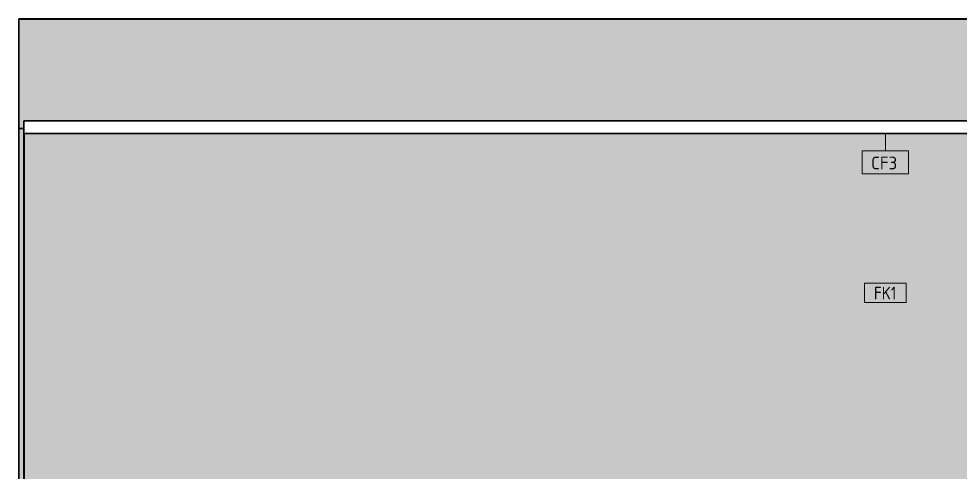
# Model space of a CAD drawing. Header units: millimetres. Extents: x 91786 to 132940, y -1987 to 10096.
# Drawn here: x 101916 to 105604, y 2122 to 3900 of the extents above; entities that cross this region are included whole.
import ezdxf

# ---------------------------------------------------------------- set-up
doc = ezdxf.new("R2010")
doc.units = ezdxf.units.MM
for name, color, linetype, lineweight, true_color in [('A-CLNG-FNSH-1', 7, 'Continuous', 30, 0x3c3c3c), ('A-FLOR-1', 7, 'Continuous', 9, 0x787878), ('A-FLOR-FNSH-1', 7, 'Continuous', 40, 0x3c3c3c), ('A-WALL-4', 7, 'Continuous', 30, 0x3c3c3c), ('A-WALL-FNSH-2', 7, 'Continuous', 30, 0x3c3c3c), ('I-WALL-1', 7, 'Continuous', 9, 0x787878)]:
    doc.layers.add(name, color=color, linetype=linetype, lineweight=lineweight, true_color=true_color)
for name, color, linetype, lineweight in [('A-CLNG-IDEN', 7, 'Continuous', 9), ('A-WALL-IDEN', 7, 'Continuous', 9), ('A-WALL-PATT', 7, 'Continuous', 9), ('I-WALL', 7, 'Continuous', 9)]:
    doc.layers.add(name, color=color, linetype=linetype, lineweight=lineweight)
doc.styles.add('GOST Common_1', font='GOST_Common.ttf', dxfattribs={"height": 50})
doc.styles.add('GOST Common_2', font='GOST_Common.ttf', dxfattribs={"width": 0.9, "height": 50})

# ---------------------------------------------------------------- blocks, each defined once
blk = doc.blocks.new('М_потолков - Марка_ Имя типа-25382930-Развертка 1_66-1')
at = {"layer": 'A-CLNG-IDEN'}
for p, q in [((97775.6, 3381.9), (97594.4, 3381.9)), ((97594.4, 3381.9), (97594.4, 3292.5)), ((97775.6, 3292.5), (97775.6, 3381.9)), ((97594.4, 3292.5), (97775.6, 3292.5))]:
    blk.add_line(p, q, dxfattribs=at)
blk = doc.blocks.new('М_стена_0001 - Типоразмер_без рамки-25382661-Развертка 1_66-1')
at = {"layer": 'A-WALL-IDEN'}
for p, q in [((97766.4, 2863.1), (97603.2, 2863.1)), ((97603.2, 2863.1), (97603.2, 2788.1)), ((97766.4, 2788.1), (97766.4, 2863.1)), ((97603.2, 2788.1), (97766.4, 2788.1))]:
    blk.add_line(p, q, dxfattribs=at)

msp = doc.modelspace()

# ---------------------------------------------------------------- hatches: boundary and pattern name
at = {"layer": 'A-FLOR-1'}
h = msp.add_hatch(dxfattribs=at)
h.set_pattern_fill('FP_7', color=256, style=0, pattern_type=2)
h.set_pattern_definition([(45, (7607.816, 0), (-14.25598, 14.25598), []), (45, (7622.072, 0), (-14.25598, 14.25598), [25.202, -5.04, 0.8382, -4.202])])
h.paths.add_polyline_path([(108706.5, 3900), (108707, 3900), (108707, 3900.3), (101916.3, 3900.3), (101916.5, 3900), (108456.5, 3900)])
at = {"layer": 'A-WALL-PATT'}
msp.add_hatch(color=256, dxfattribs=at).paths.add_polyline_path([(108674, 1800), (108685.5, 1800), (108685.5, 3450), (101937.5, 3450), (101937.5, 1800), (101949, 1800), (101949, 1806), (108674, 1806)])
at = {"layer": 'I-WALL'}
msp.add_hatch(color=256, dxfattribs=at).paths.add_polyline_path([(108706.5, 3470), (108706.5, 3900), (101916.5, 3900), (101916.5, 3470), (101936.5, 3470), (101936.5, 3500), (108686.5, 3500), (108686.5, 3470)])
at = {"layer": 'I-WALL-1'}
h = msp.add_hatch(dxfattribs=at)
h.set_pattern_fill('FP_8', color=256, style=0, pattern_type=2)
h.set_pattern_definition([(0, (7607.816, 0), (30.48, 7.62), [2.515, -20.345, 2.515, -20.345, -121.92]), (0, (7607.816, 0), (30.48, 7.62), [-45.72, 2.515, -43.205, 2.515, -20.345, -53.34]), (0, (7607.816, 0), (30.48, 7.62), [-114.3, 2.515, -12.725, 2.515, -35.585]), (120, (7619.246, 3.81), (-21.8391136, 22.5864543), [2.515, -20.345, 2.515, -20.345, -121.92]), (120, (7619.246, 3.81), (-21.8391136, 22.5864543), [-45.72, 2.515, -43.205, 2.515, -20.345, -53.34]), (120, (7619.246, 3.81), (-21.8391136, 22.5864543), [-114.3, 2.515, -12.725, 2.515, -35.585]), (240, (7623.056, 19.05), (-8.6408864, -30.2064543), [2.515, -20.345, 2.515, -20.345, -121.92]), (240, (7623.056, 19.05), (-8.6408864, -30.2064543), [-45.72, 2.515, -43.205, 2.515, -20.345, -53.34]), (240, (7623.056, 19.05), (-8.6408864, -30.2064543), [-114.3, 2.515, -12.725, 2.515, -35.585])])
h.paths.add_polyline_path([(101936.5, 0), (101936.5, 3470), (101916.5, 3470), (101916.5, 0)])

# ---------------------------------------------------------------- linework, layer by layer
at = {"layer": 'A-CLNG-FNSH-1'}
for p, q in [((108686.5, 3500), (101936.5, 3500)), ((101936.5, 3500), (101936.5, 3450)), ((108686.5, 3451), (101936.5, 3451)), ((101937.5, 3450), (108685.5, 3450))]:
    msp.add_line(p, q, dxfattribs=at)
at = {"layer": 'A-CLNG-IDEN'}
msp.add_line((105311.5, 3450), (105311.5, 3381.9), dxfattribs=at)
at = {"layer": 'A-FLOR-FNSH-1'}
msp.add_line((101916.3, 3900), (108707, 3900), dxfattribs=at)
at = {"layer": 'A-WALL-4'}
for p, q in [((101916.5, -5.5), (101916.5, 3900)), ((101936.5, 3470), (101916.5, 3470))]:
    msp.add_line(p, q, dxfattribs=at)
at = {"layer": 'A-WALL-FNSH-2'}
for p, q in [((101937.5, 3450), (101936.5, 3450)), ((101936.5, 3450), (101936.5, 0)), ((101937.5, 1800), (101937.5, 3450))]:
    msp.add_line(p, q, dxfattribs=at)

# ---------------------------------------------------------------- block references
at = {"layer": 'A-CLNG-IDEN'}
msp.add_blockref('М_потолков - Марка_ Имя типа-25382930-Развертка 1_66-1', (7626.5, 0), dxfattribs=at)
at = {"layer": 'A-WALL-IDEN'}
msp.add_blockref('М_стена_0001 - Типоразмер_без рамки-25382661-Развертка 1_66-1', (7626.5, 0), dxfattribs=at)

# ---------------------------------------------------------------- texts
at = {"layer": 'A-CLNG-IDEN', "insert": (105255.7, 3359.8), "char_height": 50, "width": 130.274, "attachment_point": 1, "style": 'GOST Common_1'}
msp.add_mtext('CF3', dxfattribs=at)
at = {"layer": 'A-WALL-IDEN', "insert": (105266.4, 2849.5), "char_height": 50, "width": 111.835, "attachment_point": 1, "style": 'GOST Common_2'}
msp.add_mtext('FK1', dxfattribs=at)

doc.saveas('drawing.dxf')
